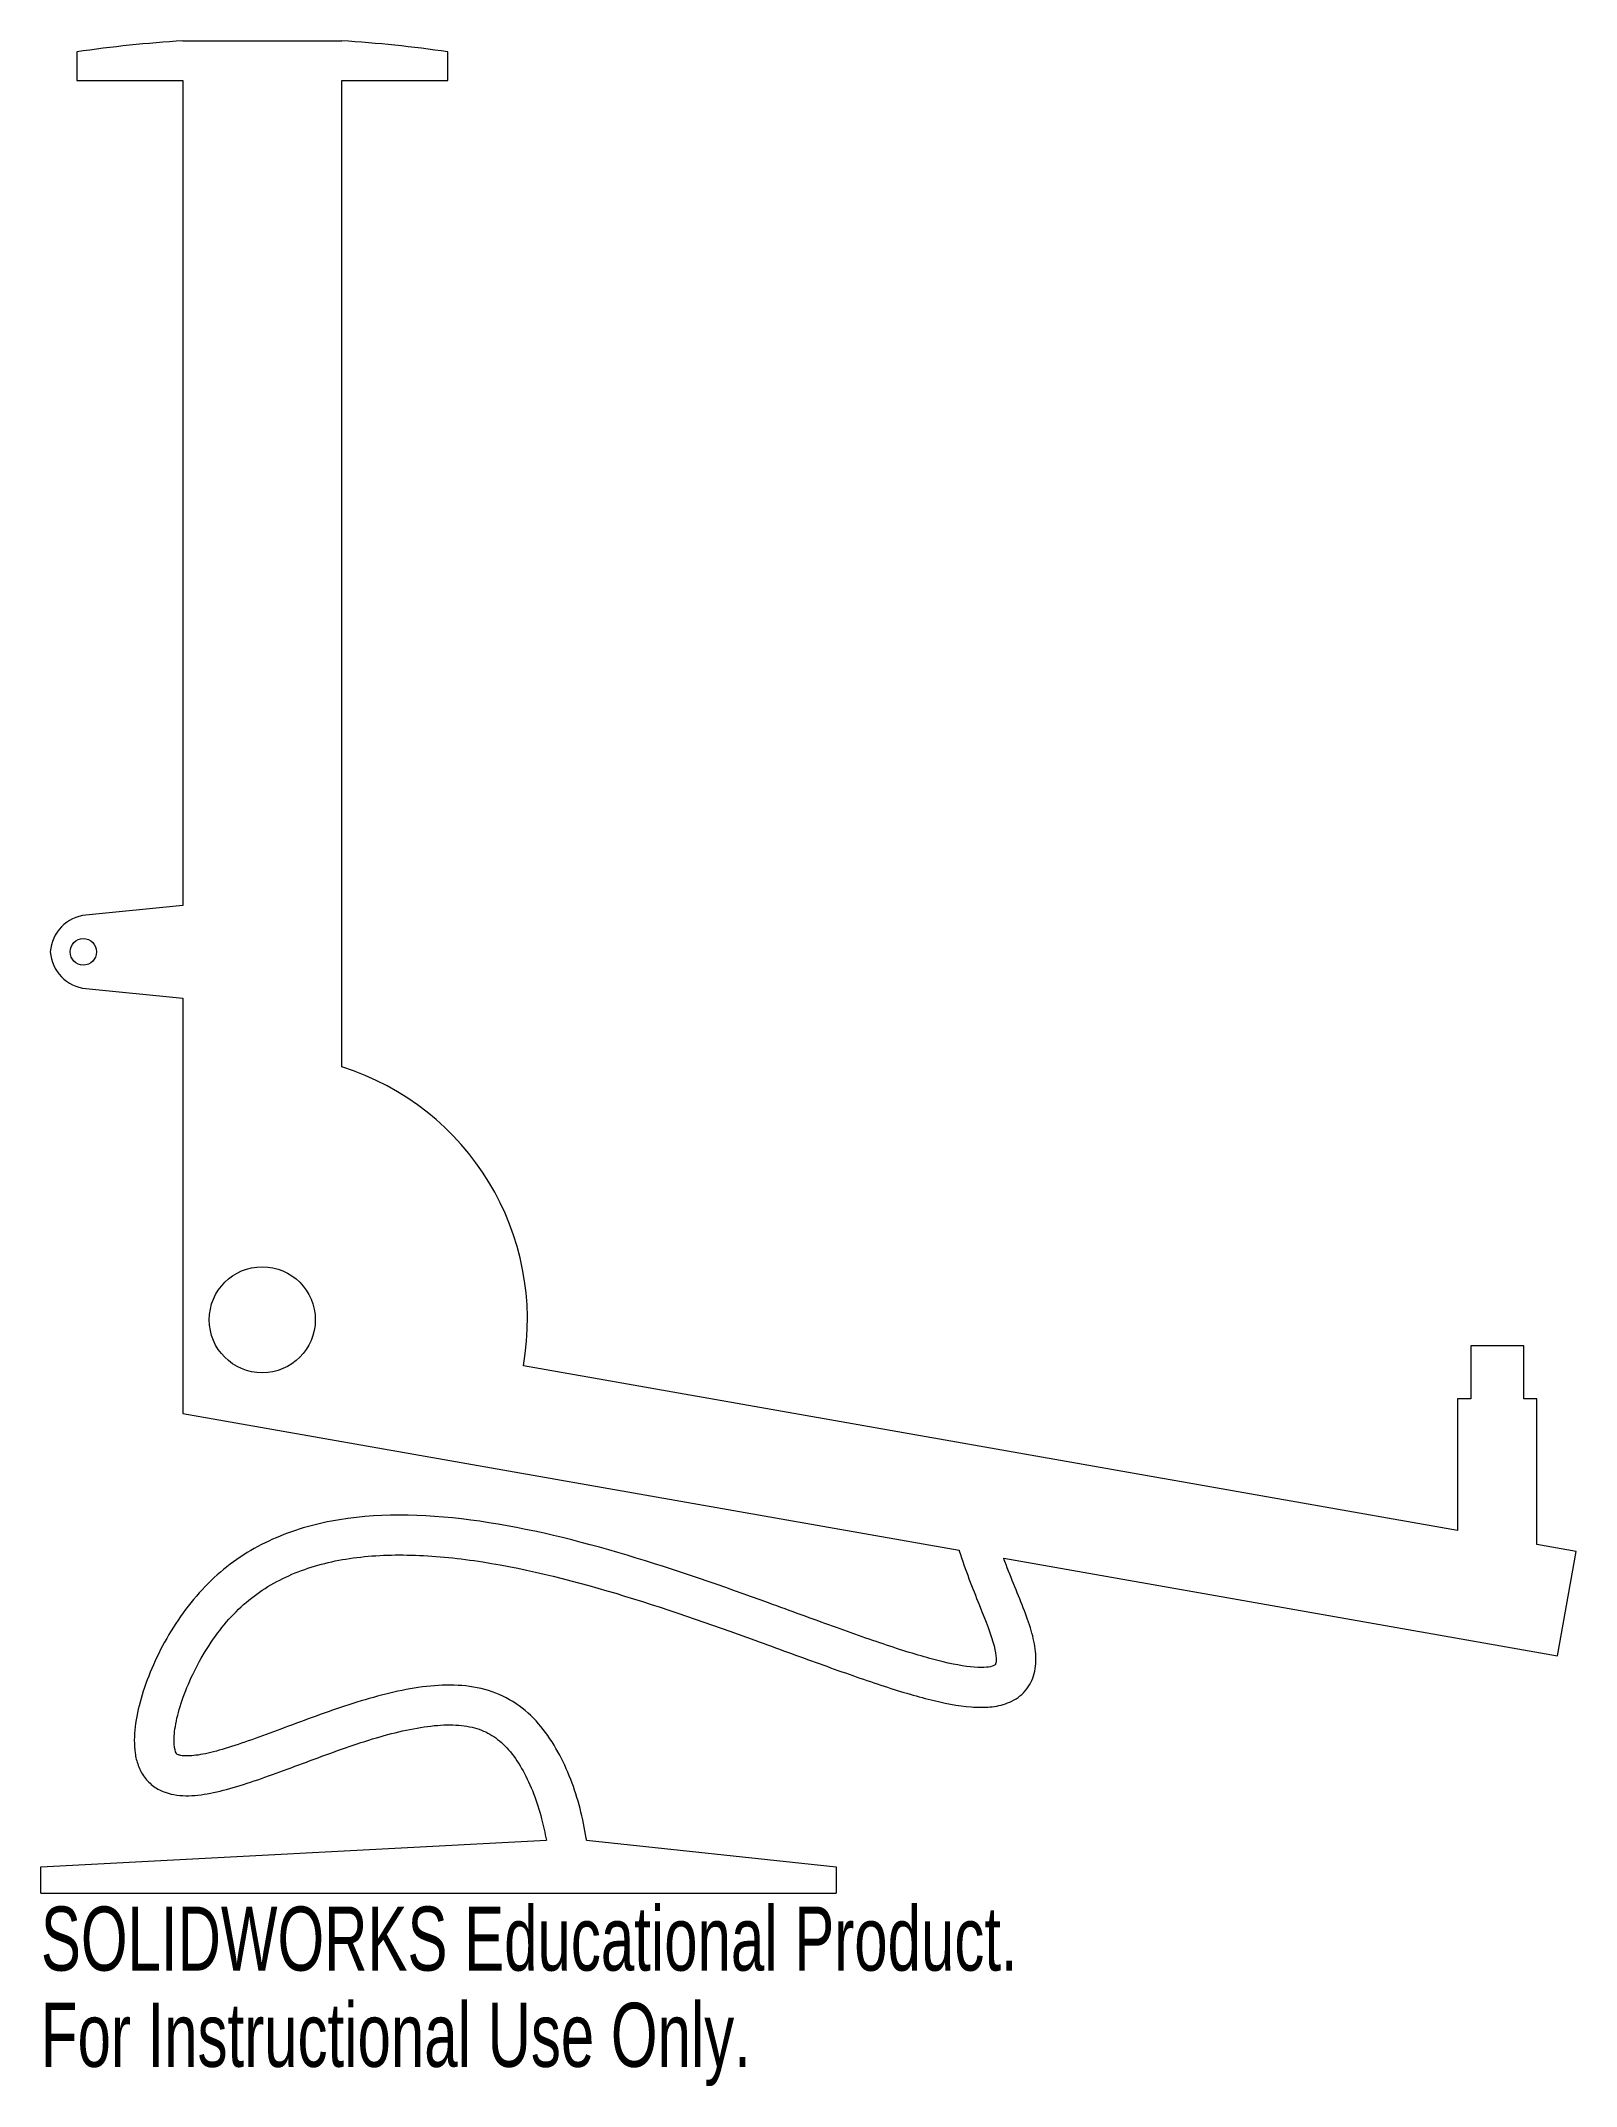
# Model space of a CAD drawing. Header units: millimetres. Extents: x -17 to 99, y -58 to 97.
import ezdxf

# ---------------------------------------------------------------- set-up
doc = ezdxf.new("R2010")
doc.units = ezdxf.units.MM
doc.styles.add('SLDTEXTSTYLE0', font='TXT', dxfattribs={"width": 0.7})

msp = doc.modelspace()

# ---------------------------------------------------------------- linework, layer by layer
at = {"color": 7, "linetype": 'Continuous', "lineweight": 15}
for p, q in [((-6, 96.5), (6, 96.5)), ((-14, 95.67), (-14, 93.5)), ((14, 93.5), (14, 95.67)), ((-14, 93.5), (-6, 93.5)), ((-6, 93.5), (-6, 31.26)), ((6, 19.08), (6, 93.5)), ((6, 93.5), (14, 93.5)), ((-6, 31.26), (-13.3, 30.53)), ((-13.3, 24.99), (-6, 24.26)), ((-6, 24.26), (-6, -7.07)), ((95.16, -1.96), (91.16, -1.96)), ((91.16, -1.96), (91.16, -5.96)), ((95.16, -5.96), (95.16, -1.96)), ((90.16, -15.9), (19.7, -3.47)), ((91.16, -5.96), (90.16, -5.96)), ((90.16, -5.96), (90.16, -15.9)), ((96.16, -5.96), (95.16, -5.96)), ((96.16, -16.96), (96.16, -5.96)), ((-6, -7.07), (52.57, -17.39)), ((99.11, -17.48), (96.16, -16.96)), ((55.93, -17.99), (97.72, -25.35)), ((97.72, -25.35), (99.11, -17.48)), ((-16.7, -41.27), (21.43, -39.27)), ((24.47, -39.27), (43.3, -41.27)), ((-16.7, -43.27), (-16.7, -41.27)), ((43.3, -41.27), (43.3, -43.27)), ((-16.7, -43.27), (43.3, -43.27))]:
    msp.add_line(p, q, dxfattribs=at)
for centre, radius in [((-13.5, 27.76), 1), ((0, 0), 4)]:
    msp.add_circle(centre, radius, dxfattribs=at)
for centre, radius, start, end in [((0, 0), 96.69, 93.5579, 98.3256), ((0, 0), 96.69, 81.6744, 86.4421), ((-13, 27.55), 3, 95.7106, 175.891), ((-13, 27.97), 3, 184.109, 264.2894), ((0, 0), 20, 350, 72.5424)]:
    msp.add_arc(centre, radius, start, end, dxfattribs=at)
for points, knots in [([(52.57, -17.39), (52.57, -17.41), (53.02, -18.86), (54.14, -21.64), (55.22, -24.38), (55.4, -25.61), (55.31, -26.03), (55.29, -26.03), (55.22, -26.11), (54.69, -26.25), (53.45, -26.25), (51.12, -25.82), (47.45, -24.7), (43.11, -23.17), (36.63, -20.78), (27.59, -17.6), (16.32, -14.81), (7.38, -14.48), (0.96, -16.24), (-3.3, -18.79), (-6.15, -22.15), (-7.86, -25.17), (-8.84, -27.47), (-9.48, -29.69), (-9.69, -31.41), (-9.62, -32.7), (-9.4, -33.63), (-8.94, -34.54), (-8.2, -35.26), (-7.33, -35.7), (-6.14, -35.96), (-4.64, -35.9), (-2.72, -35.48), (0.06, -34.61), (3.88, -33.15), (8.66, -31.43), (12.38, -30.59), (14.88, -30.54), (16.42, -30.85), (17.62, -31.49), (18.74, -32.55), (19.7, -34), (20.5, -35.73), (21.06, -37.53), (21.33, -38.73), (21.43, -39.27)], [0.0309242, 0.0309242, 0.0309242, 0.0309242, 0.03125, 0.0625, 0.09375, 0.109375, 0.125, 0.140625, 0.15625, 0.171875, 0.1875, 0.21875, 0.25, 0.28125, 0.3125, 0.375, 0.4375, 0.5, 0.53125, 0.5625, 0.59375, 0.609375, 0.625, 0.640625, 0.65625, 0.6640625, 0.671875, 0.6796875, 0.6875, 0.6953125, 0.703125, 0.71875, 0.734375, 0.75, 0.78125, 0.8125, 0.84375, 0.859375, 0.875, 0.890625, 0.90625, 0.921875, 0.9375, 0.953125, 0.9660154, 0.9660154, 0.9660154, 0.9660154]), ([(24.47, -39.27), (24.46, -39.21), (24.33, -38.43), (24.01, -36.88), (23.31, -34.67), (22.35, -32.56), (21.08, -30.65), (19.46, -29.06), (17.38, -27.95), (15.07, -27.53), (11.9, -27.6), (7.76, -28.57), (2.8, -30.35), (-0.98, -31.79), (-3.52, -32.59), (-5.09, -32.92), (-5.99, -32.93), (-6.35, -32.83), (-6.45, -32.77), (-6.47, -32.75), (-6.56, -32.6), (-6.71, -31.84), (-6.54, -30.33), (-6.01, -28.49), (-5.17, -26.51), (-4.05, -24.54), (-2.72, -22.75), (-0.75, -20.79), (2.13, -19.05), (6.22, -17.91), (10.87, -17.63), (17.63, -18.23), (26.69, -20.46), (35.6, -23.6), (42.08, -25.98), (46.49, -27.55), (50.34, -28.72), (53.03, -29.24), (54.91, -29.26), (56.24, -29), (57.51, -28.24), (58.29, -26.88), (58.43, -25.42), (58.08, -23.36), (57.13, -21.03), (56.29, -18.96), (55.99, -18.15), (55.93, -17.99)], [0.0301503, 0.0301503, 0.0301503, 0.0301503, 0.03125, 0.046875, 0.0625, 0.078125, 0.09375, 0.109375, 0.125, 0.140625, 0.15625, 0.1875, 0.21875, 0.25, 0.265625, 0.28125, 0.296875, 0.3046875, 0.3125, 0.3203125, 0.328125, 0.34375, 0.359375, 0.375, 0.390625, 0.40625, 0.421875, 0.4375, 0.46875, 0.5, 0.53125, 0.5625, 0.625, 0.6875, 0.71875, 0.75, 0.78125, 0.8125, 0.828125, 0.84375, 0.859375, 0.875, 0.890625, 0.90625, 0.9375, 0.953125, 0.9571081, 0.9571081, 0.9571081, 0.9571081])]:
    msp.add_open_spline(points, degree=3, knots=knots, dxfattribs=at)

# ---------------------------------------------------------------- texts
at = {"color": 7, "linetype": 'Continuous', "char_height": 4.8336, "attachment_point": 1, "style": 'SLDTEXTSTYLE0'}
for s, insert in [('SOLIDWORKS Educational Product.', (-16.7, -44.28)), ('For Instructional Use Only.', (-16.7, -51.54))]:
    msp.add_mtext(s, dxfattribs=dict(at, insert=insert))

doc.saveas('drawing.dxf')
